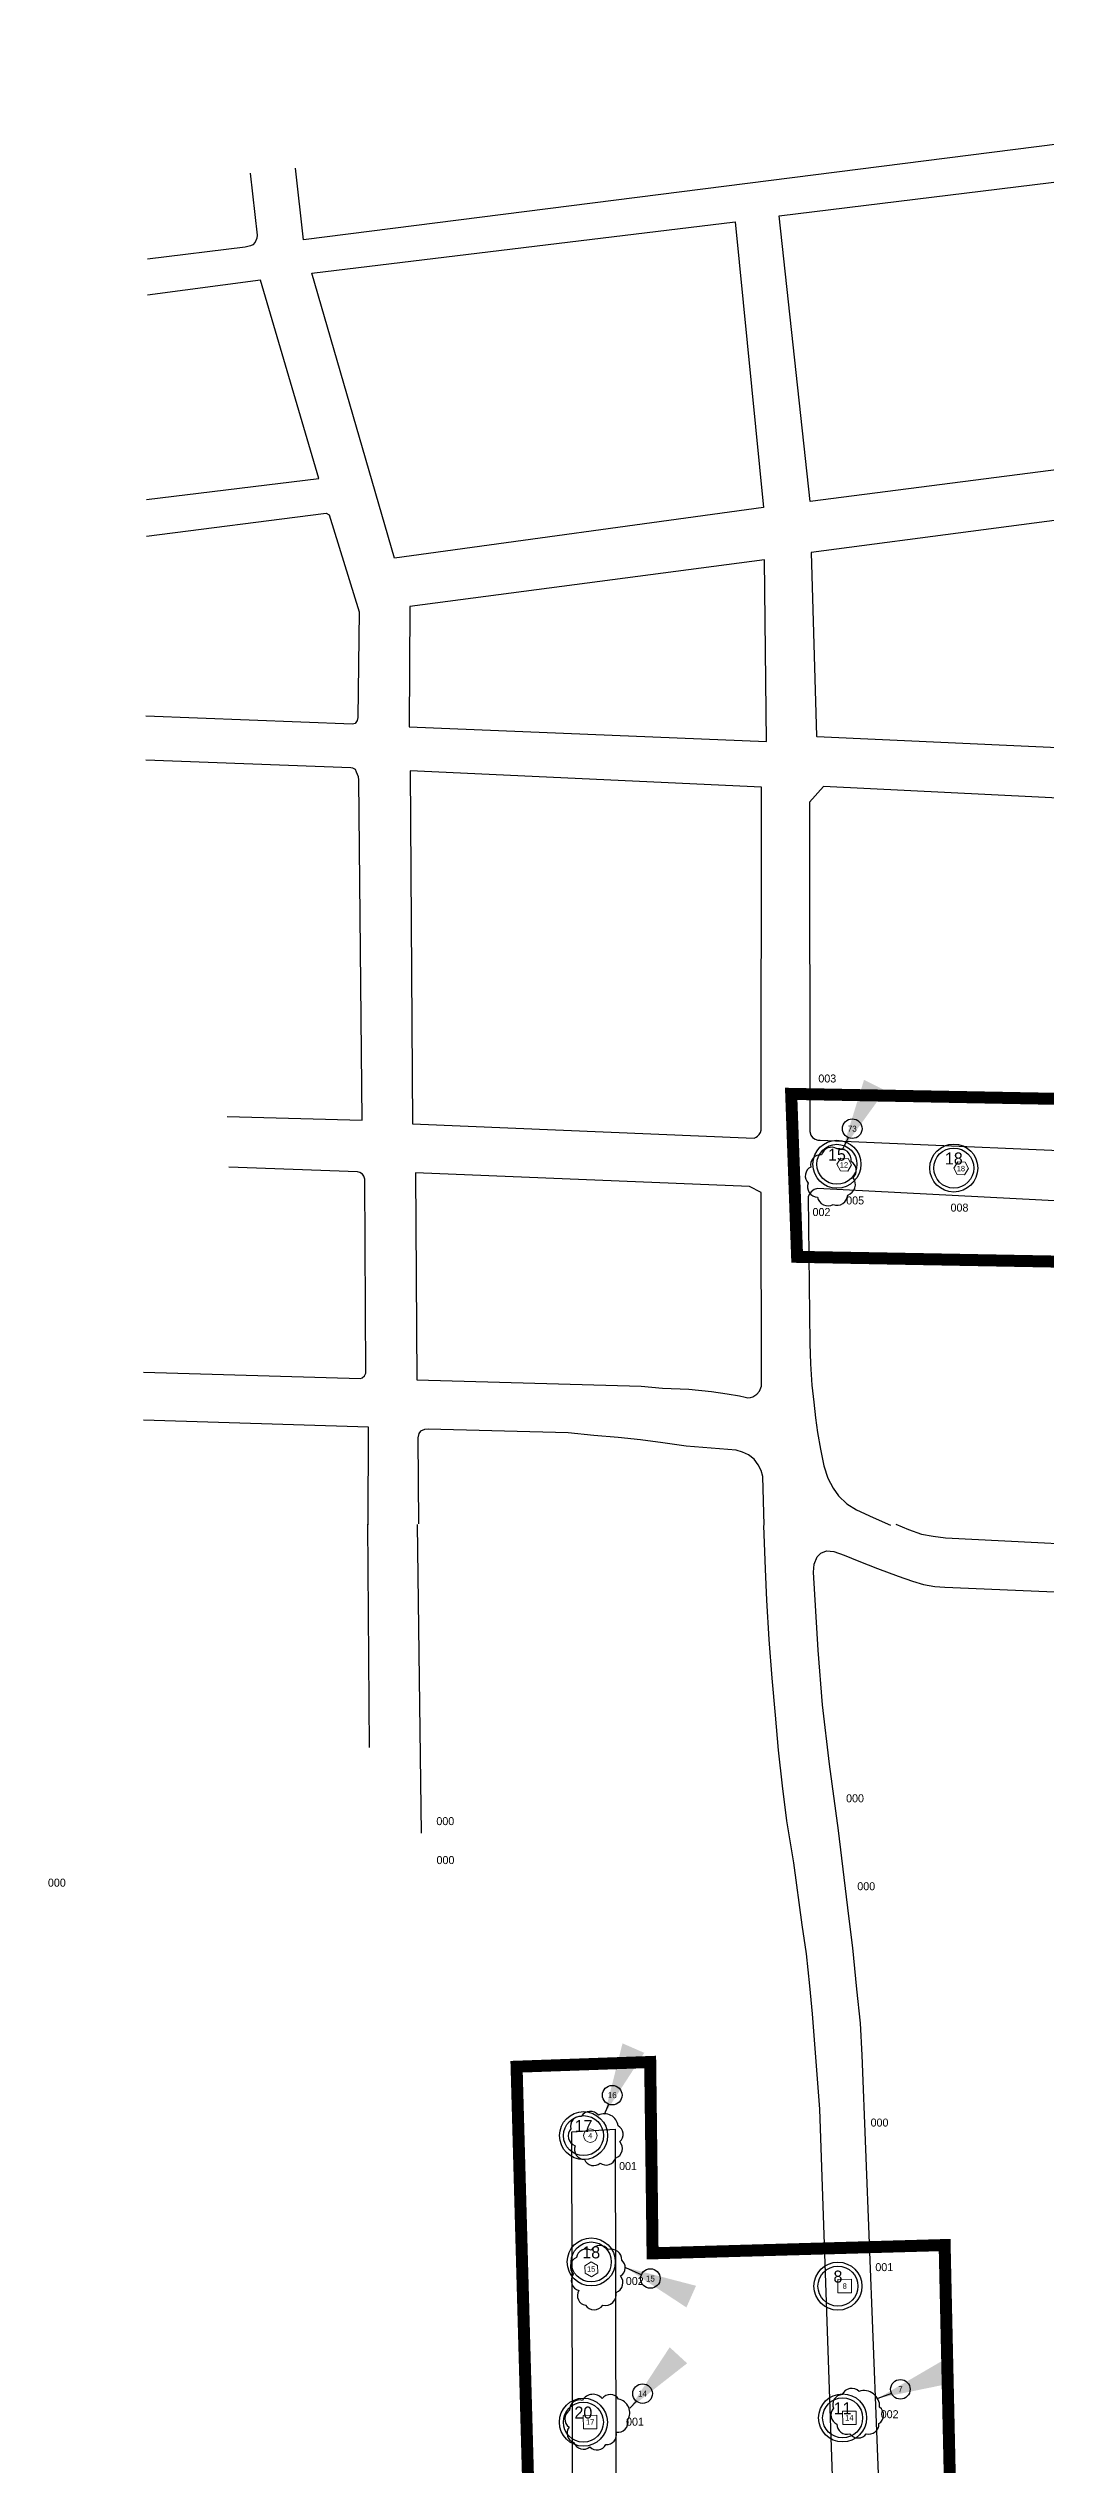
# Model space of a CAD drawing. Extents: x 202058 to 202804, y 7563128 to 7564386.
# Drawn here: x 202058 to 202308, y 7563765 to 7564369 of the extents above; entities that cross this region are included whole.
import ezdxf
from ezdxf.enums import TextEntityAlignment as Align

# ---------------------------------------------------------------- set-up
doc = ezdxf.new("R2010")
doc.units = 0
doc.header["$LTSCALE"] = 5
doc.header["$MEASUREMENT"] = 0
doc.linetypes.add('PHANTOMX2', pattern=[5, 2.5, -0.5, 0.5, -0.5, 0.5, -0.5])
doc.layers.get('0').update_dxf_attribs({"linetype": 'CONTINUOUS'})
for name, color, linetype in [('Configurado_Ok', 2, 'CONTINUOUS'), ('HC', 7, 'CONTINUOUS'), ('LIMITE', 5, 'PHANTOMX2'), ('NET_UPGRADE', 7, 'CONTINUOUS'), ('numero_base', 3, 'CONTINUOUS'), ('QUADRAS', 7, 'CONTINUOUS')]:
    doc.layers.add(name, color=color, linetype=linetype)
doc.layers.add('NET-TAP', color=1, linetype='CONTINUOUS', lineweight=20)
doc.layers.get('0').off()
doc.dimstyles.get("Standard").update_dxf_attribs({"dimtxt": 0.18, "dimasz": 0.18, "dimexe": 0.18, "dimexo": 0.0625, "dimgap": 0.09, "dimtad": 0, "dimtih": 1, "dimtoh": 1, "dimzin": 0, "dimdsep": 46, "dimtxsty": 'Standard', "dimcen": 0.09, "dimadec": 0, "dimazin": 0, "dimtfac": 1, "dimtofl": 0, "dimtmove": 2, "dimatfit": 3, "dimfxl": 1, "dimtolj": 1, "dimtzin": 0, "dimarcsym": 0})

# ---------------------------------------------------------------- blocks, each defined once
blk = doc.blocks.new('TAP2')
at = {"color": 0}
blk.add_circle((1.69, 0), 1.69, dxfattribs=at)
blk.add_attdef('DBVAL', text='', height=1.35, dxfattribs=at).set_placement((1.69, 0), align=Align.MIDDLE)
blk = doc.blocks.new('TAP8')
blk.add_lwpolyline([(0.92, 1.59), (0, 0), (0.92, -1.59), (2.76, -1.59), (3.68, 0), (2.76, 1.59)], close=True)
blk.add_attdef('DBVAL', text='', height=1.35).set_placement((1.77, -0.06), align=Align.MIDDLE)
blk = doc.blocks.new('TAP4')
blk.add_lwpolyline([(3.38, -1.69), (0, -1.69), (0, 1.69), (3.38, 1.69)], close=True)
at = {"color": 0}
blk.add_attdef('DBVAL', text='', height=1.35, dxfattribs=at).set_placement((1.69, 0), align=Align.MIDDLE)
blk = doc.blocks.new('CX_CodUpgrade')
blk.add_circle((-0.13, 0.04), 2.45)
at = {"color": 1, "flags": 1}
for tag, p in [('RETIRAR1', (4.74, 11.47)), ('NOVO1', (28.33, 11.47)), ('RETIRAR2', (4.74, 7.94)), ('NOVO2', (28.33, 7.94)), ('RETIRAR3', (4.74, 4.42)), ('RETIRAR4', (4.74, 0.89)), ('NOVO3', (28.33, 4.42)), ('NOVO4', (28.33, 0.9)), ('RETIRAR5', (4.74, -2.63)), ('RETIRAR6', (4.74, -6.15)), ('NOVO5', (28.33, -2.63)), ('NOVO6', (28.33, -6.15)), ('RETIRAR7', (4.74, -9.68)), ('RETIRAR8', (4.74, -13.2)), ('NOVO7', (28.33, -9.68)), ('NOVO8', (28.33, -13.2)), ('RETIRAR9', (4.74, -16.73)), ('NOVO9', (28.33, -16.73))]:
    blk.add_attdef(tag, p, '', height=1.5, dxfattribs=at)
at = {"color": 7, "flags": 1}
for tag, p in [('ANTIGO1', (17.16, 11.46)), ('ANTIGO2', (17.16, 7.94)), ('ANTIGO3', (17.16, 4.41)), ('ANTIGO4', (17.16, 0.89)), ('ANTIGO5', (17.16, -2.63)), ('ANTIGO6', (17.16, -6.16)), ('ANTIGO7', (17.16, -9.68)), ('ANTIGO8', (17.16, -13.21)), ('ANTIGO9', (17.16, -16.73))]:
    blk.add_attdef(tag, p, '', height=1.5, dxfattribs=at)
at = {"color": 1}
blk.add_attdef('CODIGO', text='', height=1.5, dxfattribs=at).set_placement((-0.13, 0.04), align=Align.MIDDLE_CENTER)

msp = doc.modelspace()

# ---------------------------------------------------------------- linework, layer by layer
at = {"layer": 'Configurado_Ok'}
for centre, radius in [((202255.51, 7564090.21), 6), ((202255.51, 7564090.21), 5), ((202284.71, 7564089.26), 6), ((202284.71, 7564089.26), 5), ((202192.2, 7563847.38), 6), ((202192.2, 7563847.38), 5), ((202194.12, 7563815.8), 6), ((202194.12, 7563815.8), 5), ((202255.76, 7563809.75), 6), ((202255.76, 7563809.75), 5), ((202192.15, 7563775.75), 6), ((202256.93, 7563776.82), 6), ((202256.93, 7563776.82), 5), ((202192.15, 7563775.75), 5)]:
    msp.add_circle(centre, radius, dxfattribs=at)
at = {"layer": 'LIMITE', "const_width": 3}
for points in [[(202440.56, 7563755.9), (202430.52, 7563961.22), (202327.4, 7563961.52), (202326.22, 7564065.59), (202245.56, 7564067.07), (202244.08, 7564107.81), (202322.67, 7564106.34), (202322.09, 7564175.03), (202359.32, 7564174.14), (202359.32, 7564197.76), (202420.18, 7564197.76), (202421.36, 7564241.16), (202460.36, 7564241.16), (202461.25, 7564211.64), (202517.09, 7564211.05), (202517.68, 7564260.65), (202564.37, 7564260.94), (202564.51, 7564194.79), (202802.01, 7564182.4)], [(202182.27, 7563619.53), (202175.47, 7563864.61), (202208.85, 7563865.79), (202209.45, 7563817.96), (202282.42, 7563820.03), (202283.9, 7563753.3)]]:
    msp.add_lwpolyline(points, dxfattribs=at)
at = {"layer": 'NET_UPGRADE'}
for points in [[(202255.53, 7564094.04, 0.520567), (202255.53, 7564094.04, 0.520567), (202251.68, 7564092.54, 0.520567), (202249.01, 7564089.53, 0.520567), (202248.34, 7564085.52, 0.520567), (202250.68, 7564082.01, 0.520567), (202254.53, 7564080.18, 0.520567), (202258.21, 7564082.51, 0.520567), (202259.54, 7564086.86, 0.520567), (202259.04, 7564090.87, 0.520567), (202255.53, 7564094.04)], [(202195.92, 7563852.46, 0.520567), (202195.92, 7563852.46, 0.520567), (202191.63, 7563852.16, 0.520567), (202189.03, 7563849.1, 0.520567), (202190.1, 7563844.82, 0.520567), (202192.4, 7563841.45, 0.520567), (202196.38, 7563840.53, 0.520567), (202200.2, 7563841.76, 0.520567), (202201.27, 7563845.89, 0.520567), (202200.82, 7563849.86, 0.520567), (202195.92, 7563852.46)], [(202201.73, 7563816.28, 0.520567), (202201.73, 7563816.28, 0.520567), (202198.37, 7563818.88, 0.520567), (202194.08, 7563818.73, 0.520567), (202190.41, 7563816.89, 0.520567), (202189.64, 7563812.76, 0.520567), (202191.02, 7563808.63, 0.520567), (202192.7, 7563804.96, 0.520567), (202196.99, 7563804.96, 0.520567), (202200.36, 7563808.18, 0.520567), (202201.43, 7563812.3, 0.520567), (202201.73, 7563816.28)], [(202200.97, 7563781.5, 0.520567), (202200.97, 7563781.5, 0.520567), (202196.84, 7563781.65, 0.520567), (202191.94, 7563781.2, 0.520567), (202188.72, 7563778.75, 0.520567), (202188.57, 7563774.47, 0.520567), (202189.8, 7563770.64, 0.520567), (202193.78, 7563769.57, 0.520567), (202197.76, 7563770.18, 0.520567), (202200.36, 7563773.24, 0.520567), (202203.27, 7563776.3, 0.520567), (202200.97, 7563781.5)], [(202261.03, 7563783.45, 0.520567), (202261.03, 7563783.45, 0.520567), (202256.8, 7563782.64, 0.520567), (202254.68, 7563779.21, 0.520567), (202255.49, 7563775.28, 0.520567), (202258.71, 7563772.87, 0.520567), (202262.85, 7563772.87, 0.520567), (202265.98, 7563775.38, 0.520567), (202266.18, 7563779.52, 0.520567), (202261.03, 7563783.45)]]:
    msp.add_lwpolyline(points, format="xyb", close=True, dxfattribs=at)
at = {"layer": 'QUADRAS', "linetype": 'ByBlock'}
for points in [[(202499.65, 7564369.19), (202122.21, 7564321.34), (202120.19, 7564339.27)], [(202108.92, 7564337.99), (202110.68, 7564322.52), (202110.6, 7564321.74), (202110.18, 7564320.74), (202109.56, 7564320.09), (202108.96, 7564319.81), (202107.63, 7564319.48), (202083.24, 7564316.48)], [(202248.84, 7564255.91), (202241.09, 7564327.29), (202330.13, 7564338.19), (202336.09, 7564267.13), (202248.84, 7564255.91)], [(202144.99, 7564241.7), (202124.35, 7564313.01), (202230.11, 7564325.84), (202237.14, 7564254.44), (202144.99, 7564241.7)], [(202083.03, 7564256.38), (202126.07, 7564261.61), (202111.52, 7564311.26)], [(202111.52, 7564311.26), (202083.21, 7564307.49)], [(202083, 7564247.2), (202127.26, 7564252.93), (202127.89, 7564252.96), (202128.64, 7564252.58), (202136.11, 7564228.3), (202135.78, 7564201.92), (202135.66, 7564201.12), (202135.16, 7564200.42), (202134.44, 7564200.22), (202082.84, 7564202.23)], [(202250.5, 7564197.18), (202336.17, 7564193.26), (202336.84, 7564252.65), (202336.74, 7564253.32), (202336.44, 7564253.85), (202336.09, 7564254.17), (202335.64, 7564254.4), (202335.21, 7564254.45), (202249.07, 7564243.12), (202250.38, 7564197.26), (202250.5, 7564197.18)], [(202148.62, 7564199.54), (202237.89, 7564195.91), (202237.44, 7564241.32), (202148.79, 7564229.67), (202148.62, 7564199.54)], [(202103.14, 7564102.18), (202136.91, 7564101.25), (202136.06, 7564186.33), (202135.99, 7564187.06), (202135.73, 7564187.63), (202135.46, 7564188.23), (202135.18, 7564188.88), (202134.58, 7564189.23), (202134.08, 7564189.3), (202082.81, 7564191.24)], [(202149.45, 7564100.3), (202234.82, 7564096.75), (202235.32, 7564096.98), (202235.69, 7564097.28), (202236.04, 7564097.66), (202236.37, 7564098.13), (202236.54, 7564098.71), (202236.64, 7564184.52), (202148.92, 7564188.56), (202149.5, 7564100.3), (202149.45, 7564100.3)], [(202248.72, 7564099.68), (202248.72, 7564098.41), (202248.98, 7564097.48), (202249.43, 7564096.88), (202250.1, 7564096.51), (202250.7, 7564096.28), (202251.33, 7564096.21), (202336.2, 7564092.61), (202336.09, 7564180.52), (202252.17, 7564184.62), (202248.65, 7564180.71), (202248.72, 7564099.68)], [(202082.28, 7564038.27), (202136.43, 7564036.69), (202136.9, 7564036.84), (202137.48, 7564037.34), (202137.8, 7564037.99), (202137.51, 7564086.51), (202137.29, 7564087.21), (202136.94, 7564087.76), (202136.29, 7564088.16), (202135.69, 7564088.36), (202103.6, 7564089.51)], [(202150.17, 7564088.11), (202150.56, 7564036.31), (202206.63, 7564034.72), (202211.91, 7564034.27), (202218.52, 7564033.96), (202224.15, 7564033.37), (202228.1, 7564032.83), (202231.15, 7564032.33), (202232.56, 7564031.99), (202233.26, 7564031.86), (202233.91, 7564031.91), (202234.53, 7564032.09), (202235.53, 7564032.74), (202236.13, 7564033.52), (202236.7, 7564034.72), (202236.57, 7564083.14), (202233.66, 7564084.64), (202150.17, 7564088.11)], [(202333.97, 7564079.82), (202250.68, 7564084.15), (202249.78, 7564083.87), (202249.1, 7564083.34), (202248.55, 7564082.67), (202248.28, 7564082.04), (202248.77, 7564045.38), (202248.88, 7564040.32), (202249.24, 7564035.02), (202249.72, 7564030.72), (202250.15, 7564026.86), (202250.68, 7564023.19), (202251.37, 7564018.98), (202252.25, 7564014.81), (202253.23, 7564011.76), (202254.54, 7564009.26), (202255.92, 7564007.33), (202257.97, 7564005.31), (202260.43, 7564003.86), (202264.56, 7564001.89), (202268.91, 7563999.97)], [(202138.39, 7564000.1), (202138.48, 7564024.5), (202082.24, 7564026.26)], [(202237.32, 7564000.01), (202236.97, 7564012.2), (202236.54, 7564013.63), (202235.81, 7564015.05), (202234.81, 7564016.53), (202233.41, 7564017.57), (202231.9, 7564018.27), (202230.3, 7564018.72), (202217.84, 7564019.75), (202212.01, 7564020.54), (202206.46, 7564021.3), (202200.85, 7564021.92), (202194.77, 7564022.41), (202188.39, 7564023.07), (202153.41, 7564024), (202152.44, 7564023.95), (202151.49, 7564023.53), (202151.04, 7564022.87), (202150.81, 7564021.85), (202151, 7564000.35)], [(202138.69, 7563944.41), (202138.28, 7564000.21)], [(202150.64, 7564000.12), (202151.64, 7563923.03)], [(202189.73, 7563632.48), (202189.26, 7563848.31), (202200.14, 7563849.01), (202200.38, 7563723.73), (202255.64, 7563726.11), (202251.25, 7563853.98), (202249.37, 7563877.82), (202248.71, 7563884.8), (202247.87, 7563892.86), (202246.82, 7563900.12), (202244.72, 7563915.57), (202243.02, 7563926.05), (202241.91, 7563934.79), (202240.94, 7563943.75), (202240.13, 7563952.47), (202239.36, 7563961.73), (202238.56, 7563971.39), (202237.97, 7563981.23), (202237.66, 7563988.97), (202237.28, 7563999.87)], [(202270.22, 7564000.22), (202273.35, 7563998.88), (202276.63, 7563997.74), (202279.56, 7563997.26), (202282.61, 7563996.82), (202335.36, 7563994.18), (202335.91, 7563994.36), (202336.18, 7563994.73), (202336.38, 7563995.54), (202336.26, 7563999.82)], [(202267.31, 7563726.54), (202261.82, 7563867.51), (202261.38, 7563875.52), (202260.52, 7563884.03), (202259.52, 7563894.32), (202258.48, 7563902.28), (202255.94, 7563923.68), (202253.66, 7563940.25), (202251.87, 7563955.05), (202250.8, 7563968.77), (202249.64, 7563988.23), (202249.86, 7563990.28), (202250.6, 7563992.09), (202251.49, 7563992.99), (202252.92, 7563993.55), (202254.77, 7563993.41), (202257.3, 7563992.49), (202260.96, 7563990.96), (202265.64, 7563989.15), (202270.78, 7563987.25), (202274.36, 7563986.01), (202277.11, 7563985.2), (202279.96, 7563984.66), (202282.49, 7563984.52), (202441.09, 7563977.78)]]:
    msp.add_lwpolyline(points, dxfattribs=at)

# ---------------------------------------------------------------- block references
at = {"layer": 'NET-TAP'}
ref = msp.add_blockref('TAP8', (202255.51, 7564090.21), dxfattribs=dict(at, rotation=357.5710942288046))
ref.add_attrib('DBVAL', '12', dxfattribs={"layer": '0', "height": 1.35}).set_placement((202257.27, 7564090.07), align=Align.MIDDLE)
ref = msp.add_blockref('TAP8', (202284.71, 7564089.26), dxfattribs=dict(at, rotation=358.0000000000106))
ref.add_attrib('DBVAL', '18', dxfattribs={"layer": '0', "height": 1.35}).set_placement((202286.48, 7564089.14), align=Align.MIDDLE)
msp.add_blockref('TAP2', (202192.2, 7563847.38), dxfattribs=at).add_auto_attribs({'DBVAL': '4'})
ref = msp.add_blockref('TAP8', (202194.12, 7563815.8), dxfattribs=dict(at, rotation=270.9573169514524))
ref.add_attrib('DBVAL', '15', dxfattribs={"layer": '0', "height": 1.35}).set_placement((202194.09, 7563814.02), align=Align.MIDDLE)
ref = msp.add_blockref('TAP4', (202255.76, 7563809.75), dxfattribs=dict(at, rotation=0.4063966502368451))
ref.add_attrib('DBVAL', '8', dxfattribs={"layer": '0', "color": 0, "height": 1.35}).set_placement((202257.45, 7563809.77), align=Align.MIDDLE)
ref = msp.add_blockref('TAP4', (202192.15, 7563775.75), dxfattribs=dict(at, rotation=0.4063966502372551))
ref.add_attrib('DBVAL', '17', dxfattribs={"layer": '0', "color": 0, "height": 1.35}).set_placement((202193.84, 7563775.76), align=Align.MIDDLE)
ref = msp.add_blockref('TAP4', (202256.93, 7563776.82), dxfattribs=dict(at, rotation=0.4063966502372522))
ref.add_attrib('DBVAL', '14', dxfattribs={"layer": '0', "color": 0, "height": 1.35}).set_placement((202258.61, 7563776.84), align=Align.MIDDLE)
at = {"layer": 'NET_UPGRADE'}
for p, values in [((202259.47, 7564099.07), {'CODIGO': '73'}), ((202199.5, 7563857.46), {'CODIGO': '16'}), ((202209.03, 7563811.62), {'CODIGO': '15'}), ((202207.07, 7563782.85), {'CODIGO': '14'}), ((202271.49, 7563783.92), {'CODIGO': '7'})]:
    msp.add_blockref('CX_CodUpgrade', p, dxfattribs=at).add_auto_attribs(values)

# ---------------------------------------------------------------- texts
at = {"layer": 'HC'}
for s, p in [('003', (202253.1, 7564111.66)), ('003', (202253.1, 7564111.66)), ('002', (202251.65, 7564078.27)), ('002', (202251.65, 7564078.27)), ('005', (202260.06, 7564081.17)), ('005', (202260.06, 7564081.17)), ('008', (202286.13, 7564079.38)), ('008', (202286.13, 7564079.38)), ('000', (202260.03, 7563931.71)), ('000', (202260.03, 7563931.71)), ('000', (202157.66, 7563926.01)), ('000', (202157.66, 7563926.01)), ('000', (202157.7, 7563916.27)), ('000', (202157.7, 7563916.27)), ('000', (202060.6, 7563910.62)), ('000', (202060.6, 7563910.62)), ('000', (202262.83, 7563909.73)), ('000', (202262.83, 7563909.73)), ('000', (202266.15, 7563850.65)), ('000', (202266.15, 7563850.65)), ('001', (202203.31, 7563839.78)), ('001', (202203.31, 7563839.78)), ('002', (202204.99, 7563811.04)), ('002', (202204.99, 7563811.04)), ('001', (202267.34, 7563814.51)), ('001', (202267.34, 7563814.51)), ('001', (202205.05, 7563775.87)), ('001', (202205.05, 7563775.87)), ('002', (202268.68, 7563777.74)), ('002', (202268.68, 7563777.74))]:
    msp.add_text(s, height=2, dxfattribs=at).set_placement(p, align=Align.MIDDLE)
at = {"layer": 'numero_base'}
for s, p in [('15', (202255.51, 7564090.21)), ('18', (202284.71, 7564089.26)), ('17', (202192.2, 7563847.38)), ('18', (202194.12, 7563815.8)), ('8', (202255.76, 7563809.75)), ('20', (202192.15, 7563775.75)), ('11', (202256.93, 7563776.82))]:
    msp.add_text(s, height=3, dxfattribs=at).set_placement(p, align=Align.BOTTOM_CENTER)

# ---------------------------------------------------------------- leaders
at = {"layer": 'NET_UPGRADE'}
for points in [[(202256.87, 7564093.88), (202258.37, 7564096.88)], [(202197.45, 7563852.77), (202198.52, 7563855.22)], [(202202.65, 7563814.45), (202206.79, 7563812.61)], [(202203.73, 7563779.21), (202205.41, 7563781.04)], [(202265.78, 7563781.73), (202269.21, 7563783.04)]]:
    msp.add_leader(points, dimstyle='Standard', override={"dimscale": 100, "dimdec": 4, "dimtdec": 4, "dimtmove": 0}, dxfattribs=at)

doc.saveas('drawing.dxf')
